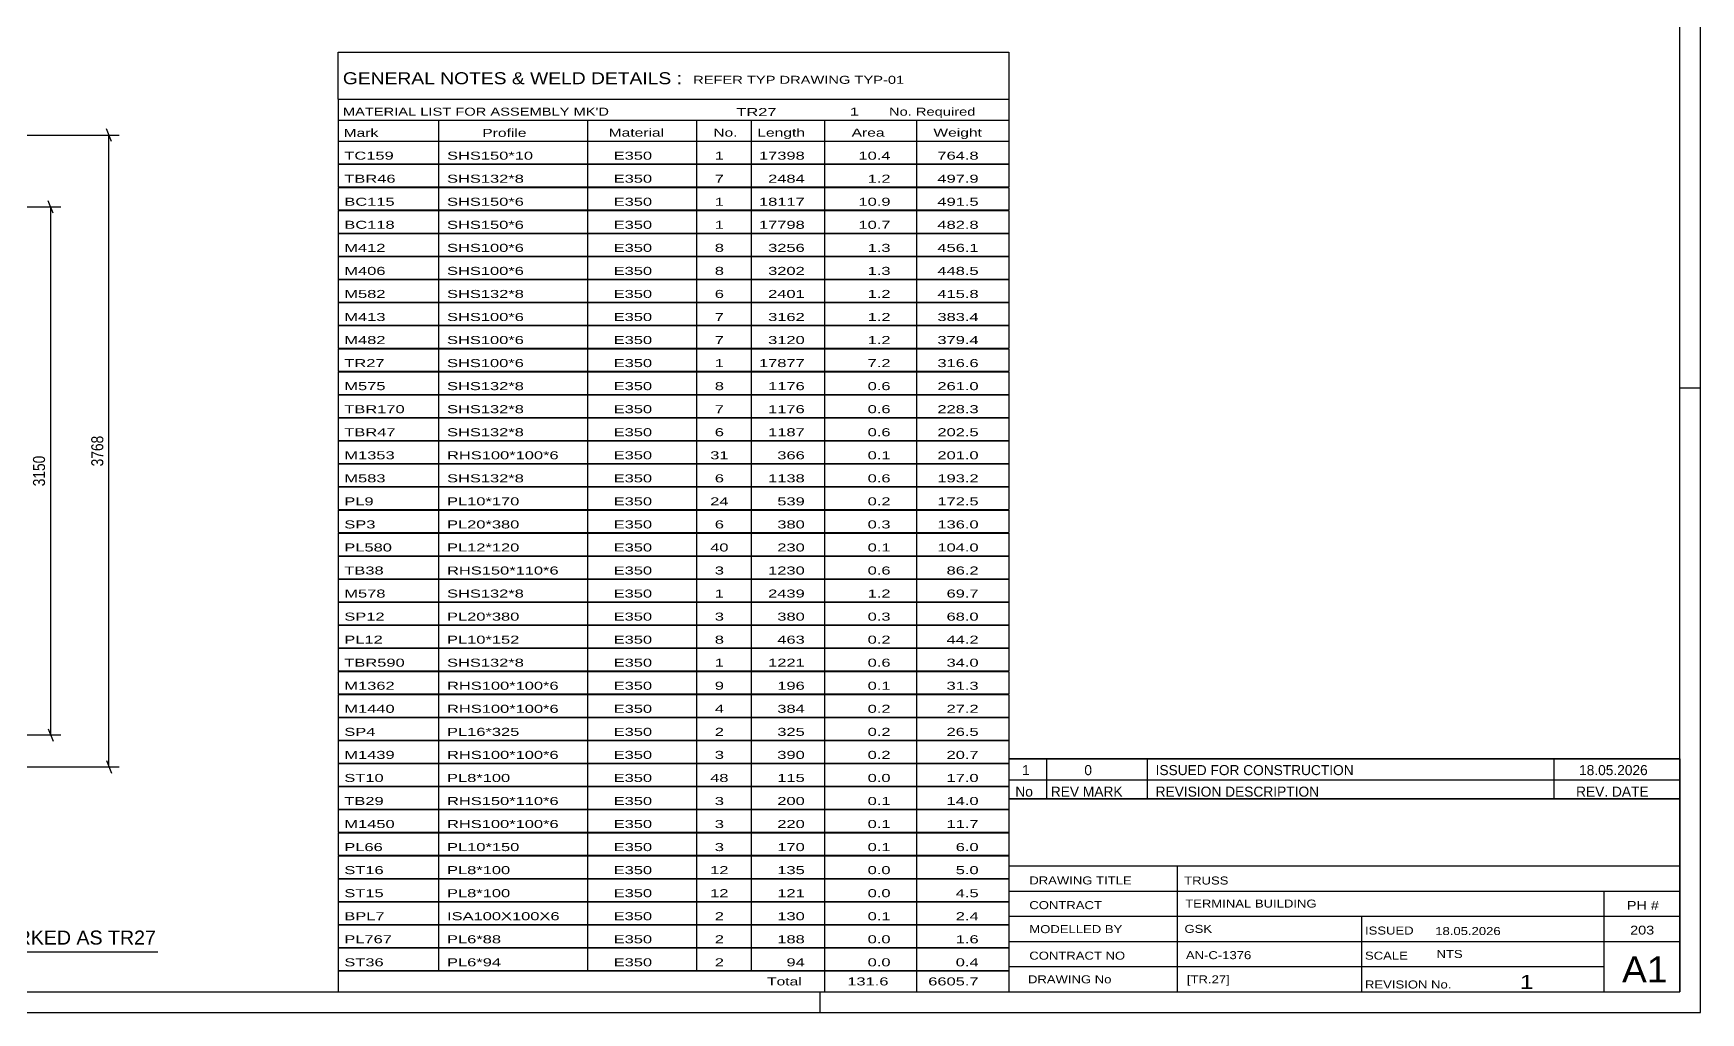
# Model space of a CAD drawing. Header units: millimetres. Extents: x -815 to 374, y -743 to 98.
# Drawn here: x -23.2 to 374.5, y -742.9 to -509.1 of the extents above; entities that cross this region are included whole.
import ezdxf

# ---------------------------------------------------------------- set-up
doc = ezdxf.new("R2010")
doc.units = ezdxf.units.MM
doc.styles.add('Arial', font='ARIAL.TTF', dxfattribs={"height": 0.2})
doc.styles.add('Arial Narrow', font='ARIALN.TTF', dxfattribs={"height": 0.2})

# ---------------------------------------------------------------- blocks, each defined once
blk = doc.blocks.new('Unknown-232933173-1133')
at = {"color": 5, "linetype": 'Continuous'}
for p, q in [((374.47, -742.85), (374.47, 98.15)), ((369.47, -737.85), (369.47, 93.15)), ((374.47, -593.85), (369.47, -593.85)), ((-809.53, -737.85), (369.47, -737.85)), ((164.47, -742.85), (164.47, -737.85)), ((-814.53, -742.85), (374.47, -742.85))]:
    blk.add_line(p, q, dxfattribs=at)
blk = doc.blocks.new('StraightDimension-232933173-26975 - 8685')
at = {"color": 7, "linetype": 'Continuous'}
for p, q in [((-4.57, -534.96), (-5.77, -531.96)), ((-72.76, -533.46), (-2.77, -533.46)), ((-5.17, -684.18), (-5.17, -533.46)), ((-5.77, -682.68), (-4.57, -685.68)), ((-35.09, -684.18), (-2.77, -684.18))]:
    blk.add_line(p, q, dxfattribs=at)
at = {"color": 0}
blk.add_wipeout([(-5.92, -604.57), (-10.12, -604.57), (-10.12, -613.08), (-5.92, -613.08)], dxfattribs=at)
at = {"color": 3, "style": 'Arial Narrow'}
blk.add_text('3768', height=2.863, rotation=90.0002, dxfattribs=at).set_placement((-6.52, -612.48))
blk = doc.blocks.new('StraightDimension-232933173-38360 - 8685')
at = {"color": 7, "linetype": 'Continuous'}
for p, q in [((-57.18, -550.58), (-16.67, -550.58)), ((-18.47, -552.08), (-19.67, -549.08)), ((-19.07, -676.58), (-19.07, -550.58)), ((-19.67, -675.08), (-18.47, -678.08)), ((-35.09, -676.58), (-16.67, -676.58))]:
    blk.add_line(p, q, dxfattribs=at)
at = {"color": 0}
blk.add_wipeout([(-19.82, -609.33), (-24.02, -609.33), (-24.02, -617.84), (-19.82, -617.84)], dxfattribs=at)
at = {"color": 3, "style": 'Arial Narrow'}
blk.add_text('3150', height=2.863, rotation=90.0002, dxfattribs=at).set_placement((-20.42, -617.24))
blk = doc.blocks.new('Unknown-232933173-60336')
at = {"color": 7, "linetype": 'Continuous'}
for p, q in [((209.47, -682.3), (369.47, -682.3)), ((369.47, -682.3), (209.47, -682.3)), ((209.47, -682.3), (209.47, -687.3)), ((218.47, -682.3), (218.47, -687.3)), ((242.47, -682.3), (242.47, -687.3)), ((339.47, -682.3), (339.47, -687.3)), ((369.47, -682.3), (369.47, -687.3)), ((209.47, -687.3), (369.47, -687.3)), ((209.47, -687.3), (209.47, -691.8)), ((209.47, -687.3), (369.47, -687.3)), ((218.47, -687.3), (218.47, -691.8)), ((242.47, -687.3), (242.47, -691.8)), ((339.47, -687.3), (339.47, -691.8)), ((369.47, -687.3), (369.47, -691.8)), ((369.47, -691.8), (209.47, -691.8))]:
    blk.add_line(p, q, dxfattribs=at)
at = {"color": 7, "linetype": 'Continuous', "style": 'Arial Narrow'}
for s, height, width, p in [('1', 2.39, 1.196471, (212.63, -686.16)), ('0', 2.39, 1.196471, (227.47, -686.16)), ('ISSUED FOR CONSTRUCTION', 2.3861, 1.196471, (244.47, -686.16)), ('18.05.2026', 2.386, 1.196471, (345.47, -686.16)), ('No', 2.386, 1.2, (211.01, -691.3)), ('REV MARK', 2.386, 1.2, (219.47, -691.3)), ('REVISION DESCRIPTION', 2.3861, 1.2, (244.47, -691.3)), ('REV. DATE', 2.386, 1.2, (344.75, -691.3))]:
    blk.add_text(s, height=height, dxfattribs=dict(at, width=width)).set_placement(p)
blk = doc.blocks.new('Unknown-232933173-60335')
at = {"color": 7, "linetype": 'Continuous'}
for p, q in [((209.47, -691.8), (209.47, -737.85)), ((209.47, -691.8), (369.47, -691.8)), ((369.47, -691.85), (369.47, -737.85)), ((209.47, -707.85), (369.47, -707.85)), ((249.61, -707.85), (249.61, -737.85)), ((209.47, -713.85), (369.47, -713.85)), ((351.47, -737.8), (351.47, -713.8)), ((209.47, -719.85), (369.47, -719.85)), ((293.61, -719.85), (293.61, -737.85)), ((209.47, -725.85), (369.47, -725.85)), ((209.47, -731.85), (351.47, -731.85)), ((209.47, -737.85), (369.47, -737.85))]:
    blk.add_line(p, q, dxfattribs=at)
at = {"color": 7, "style": 'Arial Narrow'}
for s, height, width, p in [('DRAWING TITLE', 1.9089, 1.425378, (214.35, -712.25)), ('TRUSS', 1.909, 1.425378, (251.28, -712.27)), ('CONTRACT', 1.909, 1.425378, (214.35, -718.14)), ('TERMINAL BUILDING', 1.9089, 1.425378, (251.53, -717.78)), ('MODELLED BY', 1.9089, 1.425378, (214.35, -723.87)), ('GSK', 1.909, 1.425378, (251.35, -723.81)), ('ISSUED', 1.909, 1.425378, (294.41, -724.21)), ('18.05.2026', 1.909, 1.425378, (311.16, -724.33)), ('CONTRACT NO', 1.9089, 1.425378, (214.35, -730.2)), ('AN-C-1376', 1.909, 1.425378, (251.7, -730.08)), ('SCALE', 1.909, 1.425378, (294.41, -730.2)), ('A1', 6.204, 1.25, (355.71, -735.65)), ('DRAWING No', 1.909, 1.425378, (214.03, -735.85)), ('[TR.27]', 1.909, 1.425378, (251.93, -735.86)), ('REVISION No.', 1.9089, 1.425378, (294.41, -737.08)), ('1', 3.34, 1.5, (331.38, -737.18))]:
    blk.add_text(s, height=height, dxfattribs=dict(at, width=width)).set_placement(p)
at = {"color": 7, "linetype": 'Continuous', "style": 'Arial Narrow'}
for s, height, width, p in [('PH #', 2.1, 1.42538, (356.87, -718.3)), ('203', 2.1, 1.42538, (357.66, -724.2)), ('NTS', 1.909, 1.425378, (311.47, -729.8))]:
    blk.add_text(s, height=height, dxfattribs=dict(at, width=width)).set_placement(p)
blk = doc.blocks.new('Unknown-232933173-60337')
at = {"color": 7, "linetype": 'Continuous'}
for p, q in [((49.47, -513.6), (209.47, -513.6)), ((49.47, -524.85), (49.47, -513.6)), ((209.47, -513.6), (209.47, -524.85)), ((49.47, -524.85), (209.47, -524.85)), ((49.47, -524.85), (49.47, -529.85)), ((209.47, -524.85), (209.47, -529.85)), ((49.47, -529.85), (209.47, -529.85)), ((49.47, -529.85), (49.47, -534.85)), ((73.47, -529.85), (73.47, -534.85)), ((108.97, -529.85), (108.97, -534.85)), ((134.97, -529.85), (134.97, -534.85)), ((147.97, -529.85), (147.97, -534.85)), ((165.47, -529.85), (165.47, -534.85)), ((187.47, -529.85), (187.47, -534.85)), ((209.47, -529.85), (209.47, -534.85)), ((49.47, -534.85), (209.47, -534.85)), ((49.47, -534.9), (49.47, -540.3)), ((49.47, -534.9), (209.47, -534.9)), ((73.47, -534.85), (73.47, -540.35)), ((108.97, -534.85), (108.97, -540.35)), ((134.97, -534.85), (134.97, -540.35)), ((147.97, -534.85), (147.97, -540.35)), ((165.47, -534.85), (165.47, -540.35)), ((187.47, -534.85), (187.47, -540.35)), ((209.47, -534.9), (209.47, -540.3)), ((49.47, -540.3), (209.47, -540.3)), ((49.47, -540.4), (49.47, -545.8)), ((49.47, -540.4), (209.47, -540.4)), ((73.47, -540.35), (73.47, -545.85)), ((108.97, -540.35), (108.97, -545.85)), ((134.97, -540.35), (134.97, -545.85)), ((147.97, -540.35), (147.97, -545.85)), ((165.47, -540.35), (165.47, -545.85)), ((187.47, -540.35), (187.47, -545.85)), ((209.47, -540.4), (209.47, -545.8)), ((49.47, -545.8), (209.47, -545.8)), ((49.47, -545.9), (49.47, -551.3)), ((49.47, -545.9), (209.47, -545.9)), ((73.47, -545.85), (73.47, -551.35)), ((108.97, -545.85), (108.97, -551.35)), ((134.97, -545.85), (134.97, -551.35)), ((147.97, -545.85), (147.97, -551.35)), ((165.47, -545.85), (165.47, -551.35)), ((187.47, -545.85), (187.47, -551.35)), ((209.47, -545.9), (209.47, -551.3)), ((49.47, -551.3), (209.47, -551.3)), ((49.47, -551.4), (49.47, -556.8)), ((49.47, -551.4), (209.47, -551.4)), ((73.47, -551.35), (73.47, -556.85)), ((108.97, -551.35), (108.97, -556.85)), ((134.97, -551.35), (134.97, -556.85)), ((147.97, -551.35), (147.97, -556.85)), ((165.47, -551.35), (165.47, -556.85)), ((187.47, -551.35), (187.47, -556.85)), ((209.47, -551.4), (209.47, -556.8)), ((49.47, -556.8), (209.47, -556.8)), ((49.47, -556.9), (49.47, -562.3)), ((49.47, -556.9), (209.47, -556.9)), ((73.47, -556.85), (73.47, -562.35)), ((108.97, -556.85), (108.97, -562.35)), ((134.97, -556.85), (134.97, -562.35)), ((147.97, -556.85), (147.97, -562.35)), ((165.47, -556.85), (165.47, -562.35)), ((187.47, -556.85), (187.47, -562.35)), ((209.47, -556.9), (209.47, -562.3)), ((49.47, -562.3), (209.47, -562.3)), ((49.47, -562.4), (49.47, -567.8)), ((49.47, -562.4), (209.47, -562.4)), ((73.47, -562.35), (73.47, -567.85)), ((108.97, -562.35), (108.97, -567.85)), ((134.97, -562.35), (134.97, -567.85)), ((147.97, -562.35), (147.97, -567.85)), ((165.47, -562.35), (165.47, -567.85)), ((187.47, -562.35), (187.47, -567.85)), ((209.47, -562.4), (209.47, -567.8)), ((49.47, -567.8), (209.47, -567.8)), ((49.47, -567.9), (49.47, -573.3)), ((49.47, -567.9), (209.47, -567.9)), ((73.47, -567.85), (73.47, -573.35)), ((108.97, -567.85), (108.97, -573.35)), ((134.97, -567.85), (134.97, -573.35)), ((147.97, -567.85), (147.97, -573.35)), ((165.47, -567.85), (165.47, -573.35)), ((187.47, -567.85), (187.47, -573.35)), ((209.47, -567.9), (209.47, -573.3)), ((49.47, -573.3), (209.47, -573.3)), ((49.47, -573.4), (49.47, -578.8)), ((49.47, -573.4), (209.47, -573.4)), ((73.47, -573.35), (73.47, -578.85)), ((108.97, -573.35), (108.97, -578.85)), ((134.97, -573.35), (134.97, -578.85)), ((147.97, -573.35), (147.97, -578.85)), ((165.47, -573.35), (165.47, -578.85)), ((187.47, -573.35), (187.47, -578.85)), ((209.47, -573.4), (209.47, -578.8)), ((49.47, -578.8), (209.47, -578.8)), ((49.47, -578.9), (49.47, -584.3)), ((49.47, -578.9), (209.47, -578.9)), ((73.47, -578.85), (73.47, -584.35)), ((108.97, -578.85), (108.97, -584.35)), ((134.97, -578.85), (134.97, -584.35)), ((147.97, -578.85), (147.97, -584.35)), ((165.47, -578.85), (165.47, -584.35)), ((187.47, -578.85), (187.47, -584.35)), ((209.47, -578.9), (209.47, -584.3)), ((49.47, -584.3), (209.47, -584.3)), ((49.47, -584.4), (49.47, -589.8)), ((49.47, -584.4), (209.47, -584.4)), ((73.47, -584.35), (73.47, -589.85)), ((108.97, -584.35), (108.97, -589.85)), ((134.97, -584.35), (134.97, -589.85)), ((147.97, -584.35), (147.97, -589.85)), ((165.47, -584.35), (165.47, -589.85)), ((187.47, -584.35), (187.47, -589.85)), ((209.47, -584.4), (209.47, -589.8)), ((49.47, -589.8), (209.47, -589.8)), ((49.47, -589.9), (49.47, -595.3)), ((49.47, -589.9), (209.47, -589.9)), ((73.47, -589.85), (73.47, -595.35)), ((108.97, -589.85), (108.97, -595.35)), ((134.97, -589.85), (134.97, -595.35)), ((147.97, -589.85), (147.97, -595.35)), ((165.47, -589.85), (165.47, -595.35)), ((187.47, -589.85), (187.47, -595.35)), ((209.47, -589.9), (209.47, -595.3)), ((49.47, -595.3), (209.47, -595.3)), ((49.47, -595.4), (49.47, -600.8)), ((49.47, -595.4), (209.47, -595.4)), ((73.47, -595.35), (73.47, -600.85)), ((108.97, -595.35), (108.97, -600.85)), ((134.97, -595.35), (134.97, -600.85)), ((147.97, -595.35), (147.97, -600.85)), ((165.47, -595.35), (165.47, -600.85)), ((187.47, -595.35), (187.47, -600.85)), ((209.47, -595.4), (209.47, -600.8)), ((49.47, -600.8), (209.47, -600.8)), ((49.47, -600.9), (49.47, -606.3)), ((49.47, -600.9), (209.47, -600.9)), ((73.47, -600.85), (73.47, -606.35)), ((108.97, -600.85), (108.97, -606.35)), ((134.97, -600.85), (134.97, -606.35)), ((147.97, -600.85), (147.97, -606.35)), ((165.47, -600.85), (165.47, -606.35)), ((187.47, -600.85), (187.47, -606.35)), ((209.47, -600.9), (209.47, -606.3)), ((49.47, -606.3), (209.47, -606.3)), ((49.47, -606.4), (49.47, -611.8)), ((49.47, -606.4), (209.47, -606.4)), ((73.47, -606.35), (73.47, -611.85)), ((108.97, -606.35), (108.97, -611.85)), ((134.97, -606.35), (134.97, -611.85)), ((147.97, -606.35), (147.97, -611.85)), ((165.47, -606.35), (165.47, -611.85)), ((187.47, -606.35), (187.47, -611.85)), ((209.47, -606.4), (209.47, -611.8)), ((49.47, -611.8), (209.47, -611.8)), ((49.47, -611.9), (49.47, -617.3)), ((49.47, -611.9), (209.47, -611.9)), ((73.47, -611.85), (73.47, -617.35)), ((108.97, -611.85), (108.97, -617.35)), ((134.97, -611.85), (134.97, -617.35)), ((147.97, -611.85), (147.97, -617.35)), ((165.47, -611.85), (165.47, -617.35)), ((187.47, -611.85), (187.47, -617.35)), ((209.47, -611.9), (209.47, -617.3)), ((49.47, -617.3), (209.47, -617.3)), ((49.47, -617.4), (49.47, -622.8)), ((49.47, -617.4), (209.47, -617.4)), ((73.47, -617.35), (73.47, -622.85)), ((108.97, -617.35), (108.97, -622.85)), ((134.97, -617.35), (134.97, -622.85)), ((147.97, -617.35), (147.97, -622.85)), ((165.47, -617.35), (165.47, -622.85)), ((187.47, -617.35), (187.47, -622.85)), ((209.47, -617.4), (209.47, -622.8)), ((49.47, -622.8), (209.47, -622.8)), ((49.47, -622.9), (49.47, -628.3)), ((49.47, -622.9), (209.47, -622.9)), ((73.47, -622.85), (73.47, -628.35)), ((108.97, -622.85), (108.97, -628.35)), ((134.97, -622.85), (134.97, -628.35)), ((147.97, -622.85), (147.97, -628.35)), ((165.47, -622.85), (165.47, -628.35)), ((187.47, -622.85), (187.47, -628.35)), ((209.47, -622.9), (209.47, -628.3)), ((49.47, -628.3), (209.47, -628.3)), ((49.47, -628.4), (49.47, -633.8)), ((49.47, -628.4), (209.47, -628.4)), ((73.47, -628.35), (73.47, -633.85)), ((108.97, -628.35), (108.97, -633.85)), ((134.97, -628.35), (134.97, -633.85)), ((147.97, -628.35), (147.97, -633.85)), ((165.47, -628.35), (165.47, -633.85)), ((187.47, -628.35), (187.47, -633.85)), ((209.47, -628.4), (209.47, -633.8)), ((49.47, -633.8), (209.47, -633.8)), ((49.47, -633.9), (49.47, -639.3)), ((49.47, -633.9), (209.47, -633.9)), ((73.47, -633.85), (73.47, -639.35)), ((108.97, -633.85), (108.97, -639.35)), ((134.97, -633.85), (134.97, -639.35)), ((147.97, -633.85), (147.97, -639.35)), ((165.47, -633.85), (165.47, -639.35)), ((187.47, -633.85), (187.47, -639.35)), ((209.47, -633.9), (209.47, -639.3)), ((49.47, -639.3), (209.47, -639.3)), ((49.47, -639.4), (49.47, -644.8)), ((49.47, -639.4), (209.47, -639.4)), ((73.47, -639.35), (73.47, -644.85)), ((108.97, -639.35), (108.97, -644.85)), ((134.97, -639.35), (134.97, -644.85)), ((147.97, -639.35), (147.97, -644.85)), ((165.47, -639.35), (165.47, -644.85)), ((187.47, -639.35), (187.47, -644.85)), ((209.47, -639.4), (209.47, -644.8)), ((49.47, -644.8), (209.47, -644.8)), ((49.47, -644.9), (49.47, -650.3)), ((49.47, -644.9), (209.47, -644.9)), ((73.47, -644.85), (73.47, -650.35)), ((108.97, -644.85), (108.97, -650.35)), ((134.97, -644.85), (134.97, -650.35)), ((147.97, -644.85), (147.97, -650.35)), ((165.47, -644.85), (165.47, -650.35)), ((187.47, -644.85), (187.47, -650.35)), ((209.47, -644.9), (209.47, -650.3)), ((49.47, -650.3), (209.47, -650.3)), ((49.47, -650.4), (49.47, -655.8)), ((49.47, -650.4), (209.47, -650.4)), ((73.47, -650.35), (73.47, -655.85)), ((108.97, -650.35), (108.97, -655.85)), ((134.97, -650.35), (134.97, -655.85)), ((147.97, -650.35), (147.97, -655.85)), ((165.47, -650.35), (165.47, -655.85)), ((187.47, -650.35), (187.47, -655.85)), ((209.47, -650.4), (209.47, -655.8)), ((49.47, -655.8), (209.47, -655.8)), ((49.47, -655.9), (49.47, -661.3)), ((49.47, -655.9), (209.47, -655.9)), ((73.47, -655.85), (73.47, -661.35)), ((108.97, -655.85), (108.97, -661.35)), ((134.97, -655.85), (134.97, -661.35)), ((147.97, -655.85), (147.97, -661.35)), ((165.47, -655.85), (165.47, -661.35)), ((187.47, -655.85), (187.47, -661.35)), ((209.47, -655.9), (209.47, -661.3)), ((49.47, -661.3), (209.47, -661.3)), ((49.47, -661.4), (49.47, -666.8)), ((49.47, -661.4), (209.47, -661.4)), ((73.47, -661.35), (73.47, -666.85)), ((108.97, -661.35), (108.97, -666.85)), ((134.97, -661.35), (134.97, -666.85)), ((147.97, -661.35), (147.97, -666.85)), ((165.47, -661.35), (165.47, -666.85)), ((187.47, -661.35), (187.47, -666.85)), ((209.47, -661.4), (209.47, -666.8)), ((49.47, -666.8), (209.47, -666.8)), ((49.47, -666.9), (49.47, -672.3)), ((49.47, -666.9), (209.47, -666.9)), ((73.47, -666.85), (73.47, -672.35)), ((108.97, -666.85), (108.97, -672.35)), ((134.97, -666.85), (134.97, -672.35)), ((147.97, -666.85), (147.97, -672.35)), ((165.47, -666.85), (165.47, -672.35)), ((187.47, -666.85), (187.47, -672.35)), ((209.47, -666.9), (209.47, -672.3)), ((49.47, -672.3), (209.47, -672.3)), ((49.47, -672.4), (49.47, -677.8)), ((49.47, -672.4), (209.47, -672.4)), ((73.47, -672.35), (73.47, -677.85)), ((108.97, -672.35), (108.97, -677.85)), ((134.97, -672.35), (134.97, -677.85)), ((147.97, -672.35), (147.97, -677.85)), ((165.47, -672.35), (165.47, -677.85)), ((187.47, -672.35), (187.47, -677.85)), ((209.47, -672.4), (209.47, -677.8)), ((49.47, -677.8), (209.47, -677.8)), ((49.47, -677.9), (49.47, -683.3)), ((49.47, -677.9), (209.47, -677.9)), ((73.47, -677.85), (73.47, -683.35)), ((108.97, -677.85), (108.97, -683.35)), ((134.97, -677.85), (134.97, -683.35)), ((147.97, -677.85), (147.97, -683.35)), ((165.47, -677.85), (165.47, -683.35)), ((187.47, -677.85), (187.47, -683.35)), ((209.47, -677.9), (209.47, -683.3)), ((49.47, -683.3), (209.47, -683.3)), ((49.47, -683.4), (49.47, -688.8)), ((49.47, -683.4), (209.47, -683.4)), ((73.47, -683.35), (73.47, -688.85)), ((108.97, -683.35), (108.97, -688.85)), ((134.97, -683.35), (134.97, -688.85)), ((147.97, -683.35), (147.97, -688.85)), ((165.47, -683.35), (165.47, -688.85)), ((187.47, -683.35), (187.47, -688.85)), ((209.47, -683.4), (209.47, -688.8)), ((49.47, -688.8), (209.47, -688.8)), ((49.47, -688.9), (49.47, -694.3)), ((49.47, -688.9), (209.47, -688.9)), ((73.47, -688.85), (73.47, -694.35)), ((108.97, -688.85), (108.97, -694.35)), ((134.97, -688.85), (134.97, -694.35)), ((147.97, -688.85), (147.97, -694.35)), ((165.47, -688.85), (165.47, -694.35)), ((187.47, -688.85), (187.47, -694.35)), ((209.47, -688.9), (209.47, -694.3)), ((49.47, -694.3), (209.47, -694.3)), ((49.47, -694.4), (49.47, -699.8)), ((49.47, -694.4), (209.47, -694.4)), ((73.47, -694.35), (73.47, -699.85)), ((108.97, -694.35), (108.97, -699.85)), ((134.97, -694.35), (134.97, -699.85)), ((147.97, -694.35), (147.97, -699.85)), ((165.47, -694.35), (165.47, -699.85)), ((187.47, -694.35), (187.47, -699.85)), ((209.47, -694.4), (209.47, -699.8)), ((49.47, -699.8), (209.47, -699.8)), ((73.47, -699.85), (73.47, -705.35)), ((108.97, -699.85), (108.97, -705.35)), ((134.97, -699.85), (134.97, -705.35)), ((147.97, -699.85), (147.97, -705.35)), ((165.47, -699.85), (165.47, -705.35)), ((187.47, -699.85), (187.47, -705.35)), ((49.47, -699.9), (49.47, -705.3)), ((49.47, -699.9), (209.47, -699.9)), ((209.47, -699.9), (209.47, -705.3)), ((49.47, -705.3), (209.47, -705.3)), ((49.47, -705.4), (49.47, -710.8)), ((49.47, -705.4), (209.47, -705.4)), ((73.47, -705.35), (73.47, -710.85)), ((108.97, -705.35), (108.97, -710.85)), ((134.97, -705.35), (134.97, -710.85)), ((147.97, -705.35), (147.97, -710.85)), ((165.47, -705.35), (165.47, -710.85)), ((187.47, -705.35), (187.47, -710.85)), ((209.47, -705.4), (209.47, -710.8)), ((49.47, -710.8), (209.47, -710.8)), ((49.47, -710.9), (49.47, -716.3)), ((49.47, -710.9), (209.47, -710.9)), ((73.47, -710.85), (73.47, -716.35)), ((108.97, -710.85), (108.97, -716.35)), ((134.97, -710.85), (134.97, -716.35)), ((147.97, -710.85), (147.97, -716.35)), ((165.47, -710.85), (165.47, -716.35)), ((187.47, -710.85), (187.47, -716.35)), ((209.47, -710.9), (209.47, -716.3)), ((49.47, -716.3), (209.47, -716.3)), ((49.47, -716.4), (49.47, -721.8)), ((49.47, -716.4), (209.47, -716.4)), ((73.47, -716.35), (73.47, -721.85)), ((108.97, -716.35), (108.97, -721.85)), ((134.97, -716.35), (134.97, -721.85)), ((147.97, -716.35), (147.97, -721.85)), ((165.47, -716.35), (165.47, -721.85)), ((187.47, -716.35), (187.47, -721.85)), ((209.47, -716.4), (209.47, -721.8)), ((49.47, -721.8), (209.47, -721.8)), ((49.47, -721.9), (49.47, -727.3)), ((49.47, -721.9), (209.47, -721.9)), ((73.47, -721.85), (73.47, -727.35)), ((108.97, -721.85), (108.97, -727.35)), ((134.97, -721.85), (134.97, -727.35)), ((147.97, -721.85), (147.97, -727.35)), ((165.47, -721.85), (165.47, -727.35)), ((187.47, -721.85), (187.47, -727.35)), ((209.47, -721.9), (209.47, -727.3)), ((49.47, -727.3), (209.47, -727.3)), ((49.47, -727.4), (49.47, -732.8)), ((49.47, -727.4), (209.47, -727.4)), ((73.47, -727.35), (73.47, -732.85)), ((108.97, -727.35), (108.97, -732.85)), ((134.97, -727.35), (134.97, -732.85)), ((147.97, -727.35), (147.97, -732.85)), ((165.47, -727.35), (165.47, -732.85)), ((187.47, -727.35), (187.47, -732.85)), ((209.47, -727.4), (209.47, -732.8)), ((49.47, -732.8), (209.47, -732.8)), ((49.47, -732.85), (209.47, -732.85)), ((49.47, -732.85), (49.47, -737.85)), ((165.47, -732.85), (165.47, -737.85)), ((187.47, -732.85), (187.47, -737.85)), ((209.47, -732.85), (209.47, -737.85)), ((49.47, -737.85), (209.47, -737.85))]:
    blk.add_line(p, q, dxfattribs=at)
at = {"color": 7, "style": 'Arial Narrow'}
for s, height, width, p in [('GENERAL NOTES & WELD DETAILS :', 2.8633, 1.4, (50.62, -521.29)), ('REFER TYP DRAWING TYP-01', 1.9089, 1.6, (134.17, -521.19)), ("MATERIAL LIST FOR ASSEMBLY MK'D", 1.9089, 1.6, (50.62, -528.79)), ('TR27', 1.909, 1.794707, (144.46, -528.88)), ('1', 1.91, 1.794707, (171.55, -528.79)), ('No. Required', 1.9089, 1.6, (180.88, -528.79)), ('Mark', 1.909, 1.7, (50.8, -533.85)), ('Profile', 1.909, 1.7, (83.88, -533.85)), ('Material', 1.909, 1.7, (114.01, -533.79)), ('No.', 1.909, 1.7, (138.97, -533.79)), ('Length', 1.909, 1.7, (149.47, -533.79)), ('Area', 1.909, 1.7, (171.97, -533.79)), ('Weight', 1.909, 1.7, (191.47, -533.79))]:
    blk.add_text(s, height=height, dxfattribs=dict(at, width=width)).set_placement(p)
at = {"color": 7, "linetype": 'Continuous', "style": 'Arial Narrow'}
for s, height, width, p in [('TC159', 1.909, 1.794707, (50.97, -539.29)), ('SHS150*10', 1.909, 1.794707, (75.47, -539.29)), ('E350', 1.909, 1.794707, (115.21, -539.29)), ('1', 1.91, 1.794707, (139.33, -539.29)), ('17398', 1.909, 1.794707, (149.87, -539.29)), ('10.4', 1.909, 1.794707, (173.6, -539.29)), ('764.8', 1.909, 1.794707, (192.43, -539.29)), ('TBR46', 1.909, 1.794707, (50.97, -544.79)), ('SHS132*8', 1.909, 1.794707, (75.47, -544.79)), ('E350', 1.909, 1.794707, (115.21, -544.79)), ('7', 1.91, 1.794707, (139.33, -544.79)), ('2484', 1.909, 1.794707, (152.05, -544.79)), ('1.2', 1.909, 1.794707, (175.79, -544.79)), ('497.9', 1.909, 1.794707, (192.43, -544.79)), ('BC115', 1.909, 1.794707, (50.97, -550.29)), ('SHS150*6', 1.909, 1.794707, (75.47, -550.29)), ('E350', 1.909, 1.794707, (115.21, -550.29)), ('1', 1.91, 1.794707, (139.33, -550.29)), ('18117', 1.909, 1.794707, (149.87, -550.29)), ('10.9', 1.909, 1.794707, (173.6, -550.29)), ('491.5', 1.909, 1.794707, (192.43, -550.29)), ('BC118', 1.909, 1.794707, (50.97, -555.79)), ('SHS150*6', 1.909, 1.794707, (75.47, -555.79)), ('E350', 1.909, 1.794707, (115.21, -555.79)), ('1', 1.91, 1.794707, (139.33, -555.79)), ('17798', 1.909, 1.794707, (149.87, -555.79)), ('10.7', 1.909, 1.794707, (173.6, -555.79)), ('482.8', 1.909, 1.794707, (192.43, -555.79)), ('M412', 1.909, 1.794707, (50.97, -561.29)), ('SHS100*6', 1.909, 1.794707, (75.47, -561.29)), ('E350', 1.909, 1.794707, (115.21, -561.29)), ('8', 1.91, 1.794707, (139.33, -561.29)), ('3256', 1.909, 1.794707, (152.05, -561.29)), ('1.3', 1.909, 1.794707, (175.79, -561.29)), ('456.1', 1.909, 1.794707, (192.43, -561.29)), ('M406', 1.909, 1.794707, (50.97, -566.79)), ('SHS100*6', 1.909, 1.794707, (75.47, -566.79)), ('E350', 1.909, 1.794707, (115.21, -566.79)), ('8', 1.91, 1.794707, (139.33, -566.79)), ('3202', 1.909, 1.794707, (152.05, -566.79)), ('1.3', 1.909, 1.794707, (175.79, -566.79)), ('448.5', 1.909, 1.794707, (192.43, -566.79)), ('M582', 1.909, 1.794707, (50.97, -572.29)), ('SHS132*8', 1.909, 1.794707, (75.47, -572.29)), ('E350', 1.909, 1.794707, (115.21, -572.29)), ('6', 1.91, 1.794707, (139.33, -572.29)), ('2401', 1.909, 1.794707, (152.05, -572.29)), ('1.2', 1.909, 1.794707, (175.79, -572.29)), ('415.8', 1.909, 1.794707, (192.43, -572.29)), ('M413', 1.909, 1.794707, (50.97, -577.79)), ('SHS100*6', 1.909, 1.794707, (75.47, -577.79)), ('E350', 1.909, 1.794707, (115.21, -577.79)), ('7', 1.91, 1.794707, (139.33, -577.79)), ('3162', 1.909, 1.794707, (152.05, -577.79)), ('1.2', 1.909, 1.794707, (175.79, -577.79)), ('383.4', 1.909, 1.794707, (192.43, -577.79)), ('M482', 1.909, 1.794707, (50.97, -583.29)), ('SHS100*6', 1.909, 1.794707, (75.47, -583.29)), ('E350', 1.909, 1.794707, (115.21, -583.29)), ('7', 1.91, 1.794707, (139.33, -583.29)), ('3120', 1.909, 1.794707, (152.05, -583.29)), ('1.2', 1.909, 1.794707, (175.79, -583.29)), ('379.4', 1.909, 1.794707, (192.43, -583.29)), ('TR27', 1.909, 1.794707, (50.97, -588.79)), ('SHS100*6', 1.909, 1.794707, (75.47, -588.79)), ('E350', 1.909, 1.794707, (115.21, -588.79)), ('1', 1.91, 1.794707, (139.33, -588.79)), ('17877', 1.909, 1.794707, (149.87, -588.79)), ('7.2', 1.909, 1.794707, (175.79, -588.79)), ('316.6', 1.909, 1.794707, (192.43, -588.79)), ('M575', 1.909, 1.794707, (50.97, -594.29)), ('SHS132*8', 1.909, 1.794707, (75.47, -594.29)), ('E350', 1.909, 1.794707, (115.21, -594.29)), ('8', 1.91, 1.794707, (139.33, -594.29)), ('1176', 1.909, 1.794707, (152.05, -594.29)), ('0.6', 1.909, 1.794707, (175.79, -594.29)), ('261.0', 1.909, 1.794707, (192.43, -594.29)), ('TBR170', 1.909, 1.794707, (50.97, -599.79)), ('SHS132*8', 1.909, 1.794707, (75.47, -599.79)), ('E350', 1.909, 1.794707, (115.21, -599.79)), ('7', 1.91, 1.794707, (139.33, -599.79)), ('1176', 1.909, 1.794707, (152.05, -599.79)), ('0.6', 1.909, 1.794707, (175.79, -599.79)), ('228.3', 1.909, 1.794707, (192.43, -599.79)), ('TBR47', 1.909, 1.794707, (50.97, -605.29)), ('SHS132*8', 1.909, 1.794707, (75.47, -605.29)), ('E350', 1.909, 1.794707, (115.21, -605.29)), ('6', 1.91, 1.794707, (139.33, -605.29)), ('1187', 1.909, 1.794707, (152.05, -605.29)), ('0.6', 1.909, 1.794707, (175.79, -605.29)), ('202.5', 1.909, 1.794707, (192.43, -605.29)), ('M1353', 1.909, 1.794707, (50.97, -610.79)), ('RHS100*100*6', 1.9089, 1.794707, (75.47, -610.79)), ('E350', 1.909, 1.794707, (115.21, -610.79)), ('31', 1.909, 1.794707, (138.23, -610.79)), ('366', 1.909, 1.794707, (154.24, -610.79)), ('0.1', 1.909, 1.794707, (175.79, -610.79)), ('201.0', 1.909, 1.794707, (192.43, -610.79)), ('M583', 1.909, 1.794707, (50.97, -616.29)), ('SHS132*8', 1.909, 1.794707, (75.47, -616.29)), ('E350', 1.909, 1.794707, (115.21, -616.29)), ('6', 1.91, 1.794707, (139.33, -616.29)), ('1138', 1.909, 1.794707, (152.05, -616.29)), ('0.6', 1.909, 1.794707, (175.79, -616.29)), ('193.2', 1.909, 1.794707, (192.43, -616.29)), ('PL9', 1.909, 1.794707, (50.97, -621.79)), ('PL10*170', 1.909, 1.794707, (75.47, -621.79)), ('E350', 1.909, 1.794707, (115.21, -621.79)), ('24', 1.909, 1.794707, (138.23, -621.79)), ('539', 1.909, 1.794707, (154.24, -621.79)), ('0.2', 1.909, 1.794707, (175.79, -621.79)), ('172.5', 1.909, 1.794707, (192.43, -621.79)), ('SP3', 1.909, 1.794707, (50.97, -627.29)), ('PL20*380', 1.909, 1.794707, (75.47, -627.29)), ('E350', 1.909, 1.794707, (115.21, -627.29)), ('6', 1.91, 1.794707, (139.33, -627.29)), ('380', 1.909, 1.794707, (154.24, -627.29)), ('0.3', 1.909, 1.794707, (175.79, -627.29)), ('136.0', 1.909, 1.794707, (192.43, -627.29)), ('PL580', 1.909, 1.794707, (50.97, -632.79)), ('PL12*120', 1.909, 1.794707, (75.47, -632.79)), ('E350', 1.909, 1.794707, (115.21, -632.79)), ('40', 1.909, 1.794707, (138.23, -632.79)), ('230', 1.909, 1.794707, (154.24, -632.79)), ('0.1', 1.909, 1.794707, (175.79, -632.79)), ('104.0', 1.909, 1.794707, (192.43, -632.79)), ('TB38', 1.909, 1.794707, (50.97, -638.29)), ('RHS150*110*6', 1.9089, 1.794707, (75.47, -638.29)), ('E350', 1.909, 1.794707, (115.21, -638.29)), ('3', 1.91, 1.794707, (139.33, -638.29)), ('1230', 1.909, 1.794707, (152.05, -638.29)), ('0.6', 1.909, 1.794707, (175.79, -638.29)), ('86.2', 1.909, 1.794707, (194.61, -638.29)), ('M578', 1.909, 1.794707, (50.97, -643.79)), ('SHS132*8', 1.909, 1.794707, (75.47, -643.79)), ('E350', 1.909, 1.794707, (115.21, -643.79)), ('1', 1.91, 1.794707, (139.33, -643.79)), ('2439', 1.909, 1.794707, (152.05, -643.79)), ('1.2', 1.909, 1.794707, (175.79, -643.79)), ('69.7', 1.909, 1.794707, (194.61, -643.79)), ('SP12', 1.909, 1.794707, (50.97, -649.29)), ('PL20*380', 1.909, 1.794707, (75.47, -649.29)), ('E350', 1.909, 1.794707, (115.21, -649.29)), ('3', 1.91, 1.794707, (139.33, -649.29)), ('380', 1.909, 1.794707, (154.24, -649.29)), ('0.3', 1.909, 1.794707, (175.79, -649.29)), ('68.0', 1.909, 1.794707, (194.61, -649.29)), ('PL12', 1.909, 1.794707, (50.97, -654.79)), ('PL10*152', 1.909, 1.794707, (75.47, -654.79)), ('E350', 1.909, 1.794707, (115.21, -654.79)), ('8', 1.91, 1.794707, (139.33, -654.79)), ('463', 1.909, 1.794707, (154.24, -654.79)), ('0.2', 1.909, 1.794707, (175.79, -654.79)), ('44.2', 1.909, 1.794707, (194.61, -654.79)), ('TBR590', 1.909, 1.794707, (50.97, -660.29)), ('SHS132*8', 1.909, 1.794707, (75.47, -660.29)), ('E350', 1.909, 1.794707, (115.21, -660.29)), ('1', 1.91, 1.794707, (139.33, -660.29)), ('1221', 1.909, 1.794707, (152.05, -660.29)), ('0.6', 1.909, 1.794707, (175.79, -660.29)), ('34.0', 1.909, 1.794707, (194.61, -660.29)), ('M1362', 1.909, 1.794707, (50.97, -665.79)), ('RHS100*100*6', 1.9089, 1.794707, (75.47, -665.79)), ('E350', 1.909, 1.794707, (115.21, -665.79)), ('9', 1.91, 1.794707, (139.33, -665.79)), ('196', 1.909, 1.794707, (154.24, -665.79)), ('0.1', 1.909, 1.794707, (175.79, -665.79)), ('31.3', 1.909, 1.794707, (194.61, -665.79)), ('M1440', 1.909, 1.794707, (50.97, -671.29)), ('RHS100*100*6', 1.9089, 1.794707, (75.47, -671.29)), ('E350', 1.909, 1.794707, (115.21, -671.29)), ('4', 1.91, 1.794707, (139.33, -671.29)), ('384', 1.909, 1.794707, (154.24, -671.29)), ('0.2', 1.909, 1.794707, (175.79, -671.29)), ('27.2', 1.909, 1.794707, (194.61, -671.29)), ('SP4', 1.909, 1.794707, (50.97, -676.79)), ('PL16*325', 1.909, 1.794707, (75.47, -676.79)), ('E350', 1.909, 1.794707, (115.21, -676.79)), ('2', 1.91, 1.794707, (139.33, -676.79)), ('325', 1.909, 1.794707, (154.24, -676.79)), ('0.2', 1.909, 1.794707, (175.79, -676.79)), ('26.5', 1.909, 1.794707, (194.61, -676.79)), ('M1439', 1.909, 1.794707, (50.97, -682.29)), ('RHS100*100*6', 1.9089, 1.794707, (75.47, -682.29)), ('E350', 1.909, 1.794707, (115.21, -682.29)), ('3', 1.91, 1.794707, (139.33, -682.29)), ('390', 1.909, 1.794707, (154.24, -682.29)), ('0.2', 1.909, 1.794707, (175.79, -682.29)), ('20.7', 1.909, 1.794707, (194.61, -682.29)), ('ST10', 1.909, 1.794707, (50.97, -687.79)), ('PL8*100', 1.909, 1.794707, (75.47, -687.79)), ('E350', 1.909, 1.794707, (115.21, -687.79)), ('48', 1.909, 1.794707, (138.23, -687.79)), ('115', 1.909, 1.794707, (154.24, -687.79)), ('0.0', 1.909, 1.794707, (175.79, -687.79)), ('17.0', 1.909, 1.794707, (194.61, -687.79)), ('TB29', 1.909, 1.794707, (50.97, -693.29)), ('RHS150*110*6', 1.9089, 1.794707, (75.47, -693.29)), ('E350', 1.909, 1.794707, (115.21, -693.29)), ('3', 1.91, 1.794707, (139.33, -693.29)), ('200', 1.909, 1.794707, (154.24, -693.29)), ('0.1', 1.909, 1.794707, (175.79, -693.29)), ('14.0', 1.909, 1.794707, (194.61, -693.29)), ('M1450', 1.909, 1.794707, (50.97, -698.79)), ('RHS100*100*6', 1.9089, 1.794707, (75.47, -698.79)), ('E350', 1.909, 1.794707, (115.21, -698.79)), ('3', 1.91, 1.794707, (139.33, -698.79)), ('220', 1.909, 1.794707, (154.24, -698.79)), ('0.1', 1.909, 1.794707, (175.79, -698.79)), ('11.7', 1.909, 1.794707, (194.61, -698.79)), ('PL66', 1.909, 1.794707, (50.97, -704.29)), ('PL10*150', 1.909, 1.794707, (75.47, -704.29)), ('E350', 1.909, 1.794707, (115.21, -704.29)), ('3', 1.91, 1.794707, (139.33, -704.29)), ('170', 1.909, 1.794707, (154.24, -704.29)), ('0.1', 1.909, 1.794707, (175.79, -704.29)), ('6.0', 1.909, 1.794707, (196.8, -704.29)), ('ST16', 1.909, 1.794707, (50.97, -709.79)), ('PL8*100', 1.909, 1.794707, (75.47, -709.79)), ('E350', 1.909, 1.794707, (115.21, -709.79)), ('12', 1.909, 1.794707, (138.23, -709.79)), ('135', 1.909, 1.794707, (154.24, -709.79)), ('0.0', 1.909, 1.794707, (175.79, -709.79)), ('5.0', 1.909, 1.794707, (196.8, -709.79)), ('ST15', 1.909, 1.794707, (50.97, -715.29)), ('PL8*100', 1.909, 1.794707, (75.47, -715.29)), ('E350', 1.909, 1.794707, (115.21, -715.29)), ('12', 1.909, 1.794707, (138.23, -715.29)), ('121', 1.909, 1.794707, (154.24, -715.29)), ('0.0', 1.909, 1.794707, (175.79, -715.29)), ('4.5', 1.909, 1.794707, (196.8, -715.29)), ('BPL7', 1.909, 1.794707, (50.97, -720.79)), ('ISA100X100X6', 1.9089, 1.794707, (75.47, -720.79)), ('E350', 1.909, 1.794707, (115.21, -720.79)), ('2', 1.91, 1.794707, (139.33, -720.79)), ('130', 1.909, 1.794707, (154.24, -720.79)), ('0.1', 1.909, 1.794707, (175.79, -720.79)), ('2.4', 1.909, 1.794707, (196.8, -720.79)), ('PL767', 1.909, 1.794707, (50.97, -726.29)), ('PL6*88', 1.909, 1.794707, (75.47, -726.29)), ('E350', 1.909, 1.794707, (115.21, -726.29)), ('2', 1.91, 1.794707, (139.33, -726.29)), ('188', 1.909, 1.794707, (154.24, -726.29)), ('0.0', 1.909, 1.794707, (175.79, -726.29)), ('1.6', 1.909, 1.794707, (196.8, -726.29)), ('ST36', 1.909, 1.794707, (50.97, -731.79)), ('PL6*94', 1.909, 1.794707, (75.47, -731.79)), ('E350', 1.909, 1.794707, (115.21, -731.79)), ('2', 1.91, 1.794707, (139.33, -731.79)), ('94', 1.909, 1.794707, (156.43, -731.79)), ('0.0', 1.909, 1.794707, (175.79, -731.79)), ('0.4', 1.909, 1.794707, (196.8, -731.79)), ('Total', 1.909, 1.7, (151.8, -736.35)), ('131.6', 1.909, 1.794707, (170.93, -736.35)), ('6605.7', 1.909, 1.794707, (190.24, -736.35))]:
    blk.add_text(s, height=height, dxfattribs=dict(at, width=width)).set_placement(p)
blk = doc.blocks.new('Unknown-232933173-60338')
at = {"color": 7, "linetype": 'Continuous'}
blk.add_line((-63.53, -728.35), (6.47, -728.35), dxfattribs=at)
at = {"color": 7, "style": 'Arial'}
blk.add_text('ONE-TRUSS MARKED AS TR27', height=3.3428, dxfattribs=at).set_placement((-62.99, -726.6))

msp = doc.modelspace()

# ---------------------------------------------------------------- block references
for name in ['Unknown-232933173-1133', 'Unknown-232933173-60337', 'Unknown-232933173-60336', 'Unknown-232933173-60335', 'Unknown-232933173-60338']:
    msp.add_blockref(name, (0, 0))

# ---------------------------------------------------------------- next in the draw order: block references
msp.add_blockref('StraightDimension-232933173-26975 - 8685', (0, 0))

# ---------------------------------------------------------------- next in the draw order: block references
msp.add_blockref('StraightDimension-232933173-38360 - 8685', (0, 0))

doc.saveas('drawing.dxf')
